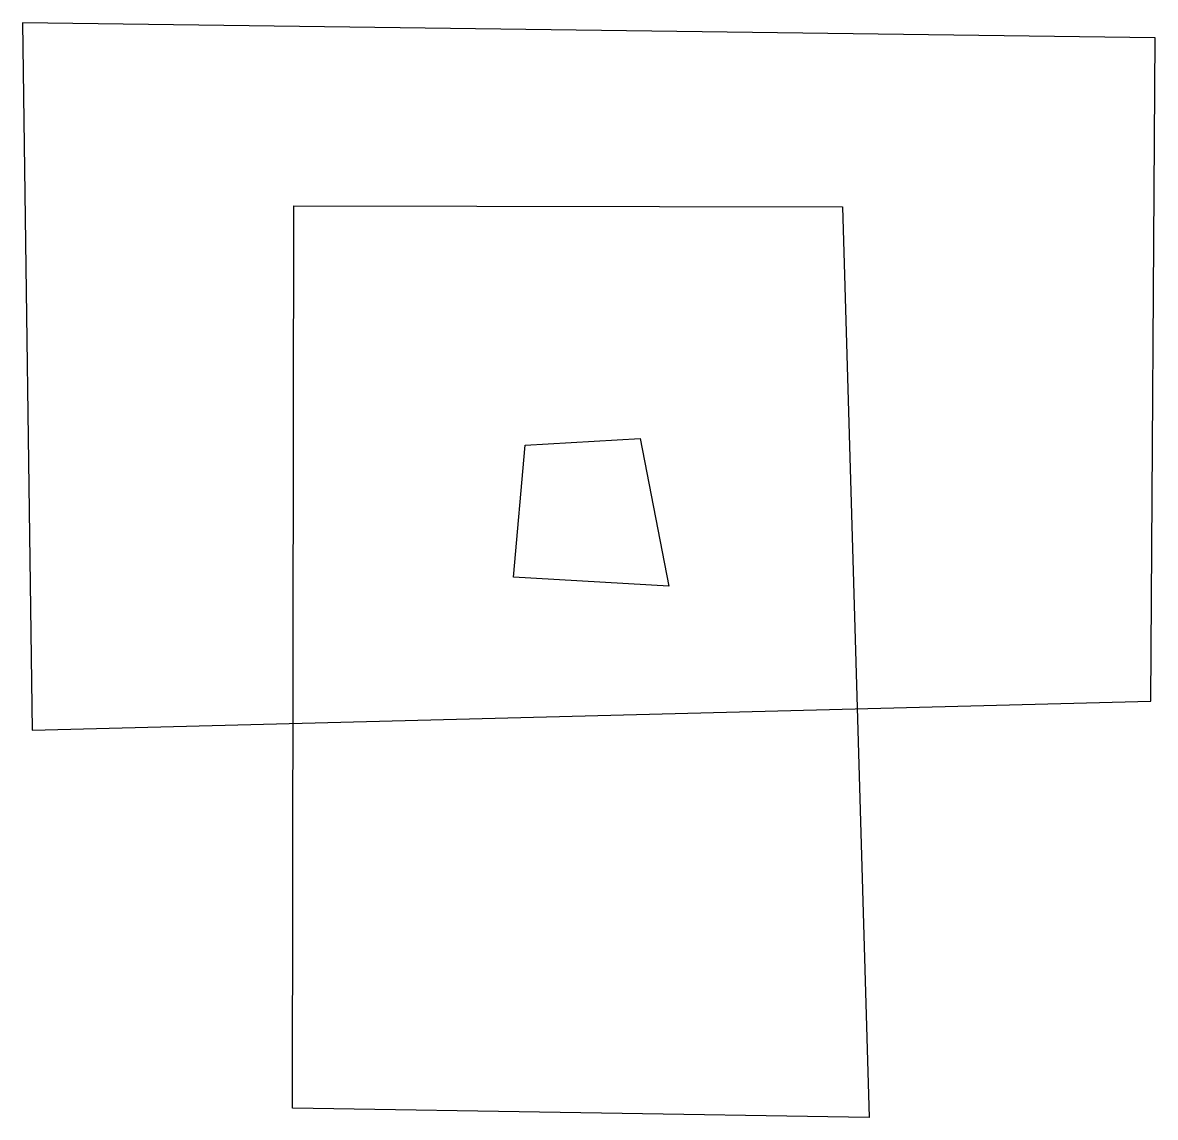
# Model space of a CAD drawing. Header units: metres. Extents: x 703552 to 716351, y 4234294 to 4246670.
import ezdxf

# ---------------------------------------------------------------- set-up
doc = ezdxf.new("R2010")
doc.units = ezdxf.units.M
doc.layers.add('cono', color=5, linetype='Continuous')
doc.layers.add('Plano', color=5, linetype='Continuous')

msp = doc.modelspace()

# ---------------------------------------------------------------- linework, layer by layer
at = {"layer": 'cono'}
for points in [[(716300, 4239000, 1100), (716351, 4246500, 1100), (703552, 4246670, 1100), (703661, 4238671, 1100), (716300, 4239000, 1100)], [(709100, 4240400, 0), (709231, 4241894, 0), (710529, 4241968, 0), (710852, 4240299, 0), (709100, 4240400, 0)]]:
    msp.add_polyline3d(points, dxfattribs=at)
at = {"layer": 'Plano'}
msp.add_polyline3d([(706600, 4234400, 0), (706618, 4244600, 1000), (712818, 4244590, 1000), (713118, 4234294, 0), (706600, 4234400, 0)], dxfattribs=at)

doc.saveas('drawing.dxf')
